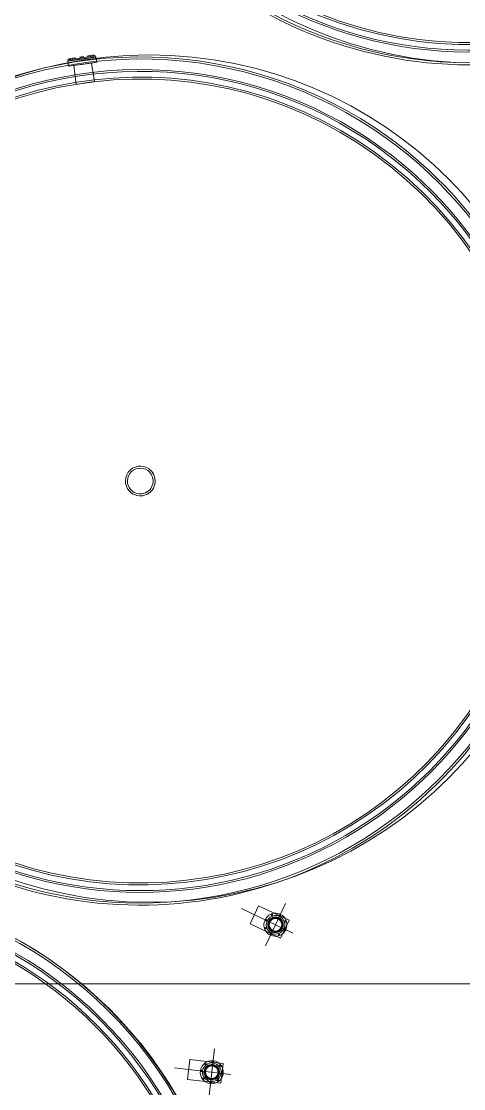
# Model space of a CAD drawing. Header units: metres. Extents: x -207 to 292, y -187 to 169.
# Drawn here: x -76.74 to -71.36, y -32.36 to -19.39 of the extents above; entities that cross this region are included whole.
import ezdxf

# ---------------------------------------------------------------- set-up
doc = ezdxf.new("R2010")
doc.units = ezdxf.units.M
for name, color, linetype, lineweight in [('EQUIPOS PIS', 7, 'Continuous', 9), ('grilla', 7, 'Continuous', 9), ('P-SANR-FIXT', 7, 'Continuous', 9)]:
    doc.layers.add(name, color=color, linetype=linetype, lineweight=lineweight)
doc.layers.add('PR10-ARQ-PL-001-Emplazamiento-C-1_dwg', color=7, linetype='Continuous', lineweight=9, true_color=0x767676)

# ---------------------------------------------------------------- blocks, each defined once
blk = doc.blocks.new('M_Estanque-Terraza - M_Estanque-Terraza-2090154-PLANTA EMPLAZAMIENTO ACTUALIZADO')
at = {"layer": 'P-SANR-FIXT'}
for p, q in [((3.631, 3.688), (3.586, 3.645)), ((3.586, 3.645), (3.63, 3.597)), ((3.586, 3.645), (3.826, 3.397)), ((3.586, 3.645), (3.826, 3.397)), ((3.631, 3.688), (3.87, 3.441)), ((3.631, 3.688), (3.87, 3.441)), ((3.644, 3.699), (3.634, 3.691)), ((3.872, 3.444), (3.634, 3.691)), ((3.872, 3.444), (3.634, 3.691)), ((3.644, 3.699), (3.882, 3.453)), ((3.644, 3.699), (3.882, 3.453)), ((3.662, 3.696), (3.654, 3.689)), ((3.654, 3.689), (3.668, 3.674)), ((3.676, 3.682), (3.662, 3.696)), ((3.668, 3.674), (3.682, 3.66)), ((3.69, 3.668), (3.676, 3.682)), ((3.682, 3.66), (3.69, 3.668)), ((3.69, 3.668), (3.682, 3.66)), ((3.69, 3.668), (3.682, 3.66)), ((3.682, 3.66), (3.705, 3.635)), ((3.682, 3.66), (3.705, 3.635)), ((3.686, 3.656), (3.709, 3.631)), ((3.686, 3.656), (3.709, 3.631)), ((3.713, 3.643), (3.69, 3.668)), ((3.713, 3.643), (3.69, 3.668)), ((3.717, 3.639), (3.694, 3.663)), ((3.717, 3.639), (3.694, 3.663)), ((3.709, 3.631), (3.717, 3.639)), ((3.709, 3.631), (3.717, 3.639)), ((3.63, 3.597), (3.462, 3.441)), ((3.63, 3.597), (3.779, 3.443)), ((3.63, 3.597), (3.779, 3.443)), ((3.757, 3.598), (3.749, 3.591)), ((3.757, 3.598), (3.749, 3.591)), ((3.749, 3.591), (3.776, 3.562)), ((3.749, 3.591), (3.776, 3.562)), ((3.749, 3.591), (3.776, 3.562)), ((3.749, 3.591), (3.776, 3.562)), ((3.784, 3.569), (3.757, 3.598)), ((3.784, 3.569), (3.757, 3.598)), ((3.784, 3.569), (3.757, 3.598)), ((3.784, 3.569), (3.757, 3.598)), ((3.776, 3.562), (3.784, 3.569)), ((3.776, 3.562), (3.784, 3.569)), ((3.824, 3.529), (3.816, 3.521)), ((3.824, 3.529), (3.816, 3.521)), ((3.816, 3.521), (3.839, 3.497)), ((3.816, 3.521), (3.839, 3.497)), ((3.82, 3.517), (3.843, 3.492)), ((3.82, 3.517), (3.843, 3.492)), ((3.847, 3.504), (3.824, 3.529)), ((3.847, 3.504), (3.824, 3.529)), ((3.851, 3.5), (3.828, 3.525)), ((3.851, 3.5), (3.828, 3.525)), ((3.541, 3.362), (3.462, 3.441)), ((3.462, 3.441), (3.617, 3.281)), ((3.462, 3.441), (3.617, 3.281)), ((3.617, 3.281), (3.779, 3.443)), ((3.779, 3.443), (3.826, 3.397)), ((3.826, 3.397), (3.87, 3.441)), ((3.851, 3.5), (3.843, 3.492)), ((3.843, 3.492), (3.851, 3.5)), ((3.843, 3.492), (3.851, 3.5)), ((3.843, 3.492), (3.857, 3.478)), ((3.865, 3.486), (3.851, 3.5)), ((3.857, 3.478), (3.871, 3.464)), ((3.879, 3.471), (3.865, 3.486)), ((3.871, 3.464), (3.879, 3.471)), ((3.872, 3.444), (3.882, 3.453)), ((3.617, 3.281), (3.541, 3.362))]:
    blk.add_line(p, q, dxfattribs=at)
for radius, start, end in [(5.152, 0, 136.1362), (5.152, 0, 136.1362), (5.127, 0, 136.1195), (5.127, 0, 136.1195), (4.998, 0, 136.0307), (4.976, 360, 136.0144), (4.906, 0, 180), (4.883, 0, 180), (0.181, 360, 180), (0.181, 0, 180), (0.156, 0, 180), (0.156, 0, 180), (5.152, 180, 360), (5.152, 180, 360), (5.127, 180, 0), (5.127, 180, 0), (4.998, 180, 0), (4.976, 180, 0), (4.906, 180, 360), (4.883, 180, 360), (0.181, 180, 360), (0.181, 180, 0), (0.156, 180, 0), (0.156, 180, 0)]:
    blk.add_arc((0, 0), radius, start, end, dxfattribs=at)
blk = doc.blocks.new('M_Conexión Tubería 01 - M_Conexión Tubería 01-2175182-PLANTA EMPLAZAMIENTO ACTUALIZADO')
at = {"layer": 'P-SANR-FIXT'}
for p, q in [((0, -0.456), (0, 0.234)), ((-0.285, 0), (0, 0)), ((0.12, 0.126), (-0.122, 0.125)), ((-0.122, 0.125), (0.12, 0.126)), ((0.12, 0.126), (-0.122, 0.125)), ((-0.122, 0.125), (0.12, 0.126)), ((-0.122, 0.125), (-0.121, -0.285)), ((-0.121, -0.285), (-0.122, 0.125)), ((-0.122, 0.125), (-0.121, -0.285)), ((-0.121, -0.285), (-0.122, 0.125)), ((0.285, 0), (0, 0)), ((0.121, -0.284), (0.12, 0.126)), ((0.12, 0.126), (0.121, -0.284)), ((0.121, -0.284), (0.12, 0.126)), ((0.12, 0.126), (0.121, -0.284)), ((-0.121, -0.285), (0.121, -0.284)), ((0.121, -0.284), (-0.121, -0.285)), ((-0.121, -0.285), (0.121, -0.284)), ((0.121, -0.284), (-0.121, -0.285))]:
    blk.add_line(p, q, dxfattribs=at)
for centre, radius, start, end in [((0, 0), 0.14, 0, 180), ((0, 0), 0.14, 0, 180), ((0, 0), 0.14, 0, 180), ((0, 0), 0.14, 0, 180), ((0, 0), 0.14, 0, 180), ((0, 0), 0.14, 0, 180), ((0, 0.127), 0.008, 0, 180), ((0, 0.127), 0.008, 0, 180), ((0, 0.127), 0.008, 0, 180), ((0, 0.127), 0.008, 0, 180), ((0, 0.127), 0.005, 0, 180), ((0, 0.127), 0.005, 0, 180), ((0, 0), 0.14, 180, 0), ((0, 0), 0.14, 180, 0), ((0, 0), 0.14, 180, 0), ((0, 0), 0.14, 180, 0), ((0, 0), 0.14, 180, 0), ((0, 0), 0.14, 180, 0), ((-0.127, 0), 0.008, 90, 270), ((-0.127, 0), 0.008, 90, 270), ((-0.127, 0), 0.008, 90, 270), ((-0.127, 0), 0.008, 90, 270), ((-0.127, 0), 0.005, 90, 270), ((-0.127, 0), 0.005, 90, 270), ((-0.127, 0), 0.008, 270, 90), ((-0.127, 0), 0.008, 270, 90), ((-0.127, 0), 0.008, 270, 90), ((-0.127, 0), 0.008, 270, 90), ((-0.127, 0), 0.005, 270, 90), ((-0.127, 0), 0.005, 270, 90), ((0, 0), 0.113, 0, 180), ((0, 0), 0.113, 0, 180), ((0, 0), 0.113, 180, 0), ((0, 0), 0.113, 180, 0), ((-0.09, 0.09), 0.008, 45, 225), ((-0.09, 0.09), 0.008, 45, 225), ((-0.09, 0.09), 0.008, 45, 225), ((-0.09, 0.09), 0.008, 45, 225), ((-0.09, 0.09), 0.008, 225, 45), ((-0.09, 0.09), 0.008, 225, 45), ((-0.09, 0.09), 0.008, 225, 45), ((-0.09, 0.09), 0.008, 225, 45), ((-0.09, 0.09), 0.005, 45, 225), ((-0.09, 0.09), 0.005, 45, 225), ((0, 0), 0.0951, 0, 180), ((0, 0), 0.0951, 0, 180), ((0, 0), 0.0951, 180, 0), ((0, 0), 0.0951, 180, 0), ((-0.09, 0.09), 0.005, 225, 45), ((-0.09, 0.09), 0.005, 225, 45), ((0, 0), 0.0851, 360, 180), ((0, 0), 0.0851, 0, 180), ((0, 0), 0.0851, 0, 180), ((0, 0), 0.0851, 0, 180), ((0, 0), 0.0851, 0, 180), ((0, 0), 0.0851, 0, 180), ((0, 0), 0.0851, 180, 360), ((0, 0), 0.0851, 180, 0), ((0, 0), 0.0851, 180, 360), ((0, 0), 0.0851, 180, 0), ((0, 0), 0.0851, 180, 360), ((0, 0), 0.0851, 180, 360), ((0, 0), 0.0816, 360, 180), ((0, 0), 0.0816, 0, 180), ((0, 0), 0.0816, 180, 360), ((0, 0), 0.0816, 180, 0), ((0, 0), 0.0766, 0, 180), ((0, 0), 0.0766, 0, 180), ((0, 0), 0.0766, 0, 180), ((0, 0), 0.0766, 0, 180), ((0, 0), 0.0766, 0, 180), ((0, 0), 0.0766, 0, 180), ((0, 0), 0.0766, 0, 180), ((0, 0), 0.0766, 0, 180), ((0, 0), 0.0766, 180, 0), ((0, 0), 0.0766, 180, 360), ((0, 0), 0.0766, 180, 0), ((0, 0), 0.0766, 180, 360), ((0, 0), 0.0766, 180, 360), ((0, 0), 0.0766, 180, 0), ((0, 0), 0.0766, 180, 360), ((0, 0), 0.0766, 180, 0), ((0, 0.127), 0.008, 180, 360), ((0, 0.127), 0.008, 180, 0), ((0, 0.127), 0.008, 180, 360), ((0, 0.127), 0.008, 180, 0), ((0, 0.127), 0.005, 180, 360), ((0, 0.127), 0.005, 180, 0), ((0.09, 0.09), 0.008, 135, 315), ((0.09, 0.09), 0.008, 135, 315), ((0.09, 0.09), 0.008, 135, 315), ((0.09, 0.09), 0.008, 135, 315), ((0.09, 0.09), 0.008, 315, 135), ((0.09, 0.09), 0.008, 315, 135), ((0.09, 0.09), 0.008, 315, 135), ((0.09, 0.09), 0.008, 315, 135), ((0.09, 0.09), 0.005, 135, 315), ((0.09, 0.09), 0.005, 135, 315), ((0.09, 0.09), 0.005, 315, 135), ((0.09, 0.09), 0.005, 315, 135), ((0.127, 0), 0.008, 90, 270), ((0.127, 0), 0.008, 90, 270), ((0.127, 0), 0.008, 90, 270), ((0.127, 0), 0.008, 90, 270), ((0.127, 0), 0.005, 90, 270), ((0.127, 0), 0.005, 90, 270), ((0.127, 0), 0.008, 270, 90), ((0.127, 0), 0.008, 270, 90), ((0.127, 0), 0.008, 270, 90), ((0.127, 0), 0.008, 270, 90), ((0.127, 0), 0.005, 270, 90), ((0.127, 0), 0.005, 270, 90), ((-0.09, -0.09), 0.008, 135, 315), ((-0.09, -0.09), 0.008, 135, 315), ((-0.09, -0.09), 0.008, 135, 315), ((-0.09, -0.09), 0.008, 135, 315), ((-0.09, -0.09), 0.008, 315, 135), ((-0.09, -0.09), 0.008, 315, 135), ((-0.09, -0.09), 0.008, 315, 135), ((-0.09, -0.09), 0.008, 315, 135), ((-0.09, -0.09), 0.005, 135, 315), ((-0.09, -0.09), 0.005, 135, 315), ((-0.09, -0.09), 0.005, 315, 135), ((-0.09, -0.09), 0.005, 315, 135), ((0, -0.127), 0.008, 360, 180), ((0, -0.127), 0.008, 0, 180), ((0, -0.127), 0.008, 360, 180), ((0, -0.127), 0.008, 360, 180), ((0, -0.127), 0.008, 180, 360), ((0, -0.127), 0.008, 180, 360), ((0, -0.127), 0.008, 180, 360), ((0, -0.127), 0.008, 180, 360), ((0, -0.127), 0.005, 360, 180), ((0, -0.127), 0.005, 360, 180), ((0, -0.127), 0.005, 360, 180), ((0, -0.127), 0.005, 360, 180), ((0, -0.127), 0.005, 360, 180), ((0, -0.127), 0.005, 0, 180), ((0, -0.127), 0.005, 180, 360), ((0, -0.127), 0.005, 180, 360), ((0, -0.127), 0.005, 180, 360), ((0, -0.127), 0.005, 180, 360), ((0, -0.127), 0.005, 180, 360), ((0, -0.127), 0.005, 180, 360), ((0.09, -0.09), 0.008, 45, 225), ((0.09, -0.09), 0.008, 45, 225), ((0.09, -0.09), 0.008, 45, 225), ((0.09, -0.09), 0.008, 45, 225), ((0.09, -0.09), 0.008, 225, 45), ((0.09, -0.09), 0.008, 225, 45), ((0.09, -0.09), 0.008, 225, 45), ((0.09, -0.09), 0.008, 225, 45), ((0.09, -0.09), 0.005, 45, 225), ((0.09, -0.09), 0.005, 45, 225), ((0.09, -0.09), 0.005, 225, 45), ((0.09, -0.09), 0.005, 225, 45)]:
    blk.add_arc(centre, radius, start, end, dxfattribs=at)
blk = doc.blocks.new('YADRAN_LASQUEMAS_ARQ_MO_002_TERRAZAS_rvt-1-PLANTA EMPLAZAMIENTO ACTUALIZADO')
at = {"layer": 'P-SANR-FIXT', "lineweight": 9}
for name, p, rotation in [('M_Estanque-Terraza - M_Estanque-Terraza-2090154-PLANTA EMPLAZAMIENTO ACTUALIZADO', (-71.293, -14.766), 341.1865384473263), ('M_Estanque-Terraza - M_Estanque-Terraza-2090154-PLANTA EMPLAZAMIENTO ACTUALIZADO', (-75.29, -24.975), 54.34615413332882), ('M_Estanque-Terraza - M_Estanque-Terraza-2090154-PLANTA EMPLAZAMIENTO ACTUALIZADO', (-79.296, -35.044), 339.2644186393697), ('M_Conexión Tubería 01 - M_Conexión Tubería 01-2175182-PLANTA EMPLAZAMIENTO ACTUALIZADO', (-73.647, -30.366), 244.4832557916703), ('M_Conexión Tubería 01 - M_Conexión Tubería 01-2175182-PLANTA EMPLAZAMIENTO ACTUALIZADO', (-74.421, -32.157), 263.2275160126437)]:
    blk.add_blockref(name, p, dxfattribs=dict(at, rotation=rotation))
blk = doc.blocks.new('PR10-ARQ-PL-001-Emplazamiento-C-1_dwg-674643-PLANTA EMPLAZAMIENTO ACTUALIZADO')
at = {"layer": 'EQUIPOS PIS'}
for centre in [(-71.198, -14.749), (-75.184, -24.945), (-79.305, -35.033)]:
    blk.add_circle(centre, 5.147, dxfattribs=at)
at = {"layer": 'grilla'}
blk.add_line((-207.182, -31.082), (240.531, -31.082), dxfattribs=at)

msp = doc.modelspace()

# ---------------------------------------------------------------- block references
at = {"lineweight": 5}
msp.add_blockref('YADRAN_LASQUEMAS_ARQ_MO_002_TERRAZAS_rvt-1-PLANTA EMPLAZAMIENTO ACTUALIZADO', (0, 0), dxfattribs=at)
at = {"layer": 'PR10-ARQ-PL-001-Emplazamiento-C-1_dwg', "color": 7}
msp.add_blockref('PR10-ARQ-PL-001-Emplazamiento-C-1_dwg-674643-PLANTA EMPLAZAMIENTO ACTUALIZADO', (0, 0), dxfattribs=at)

doc.saveas('drawing.dxf')
